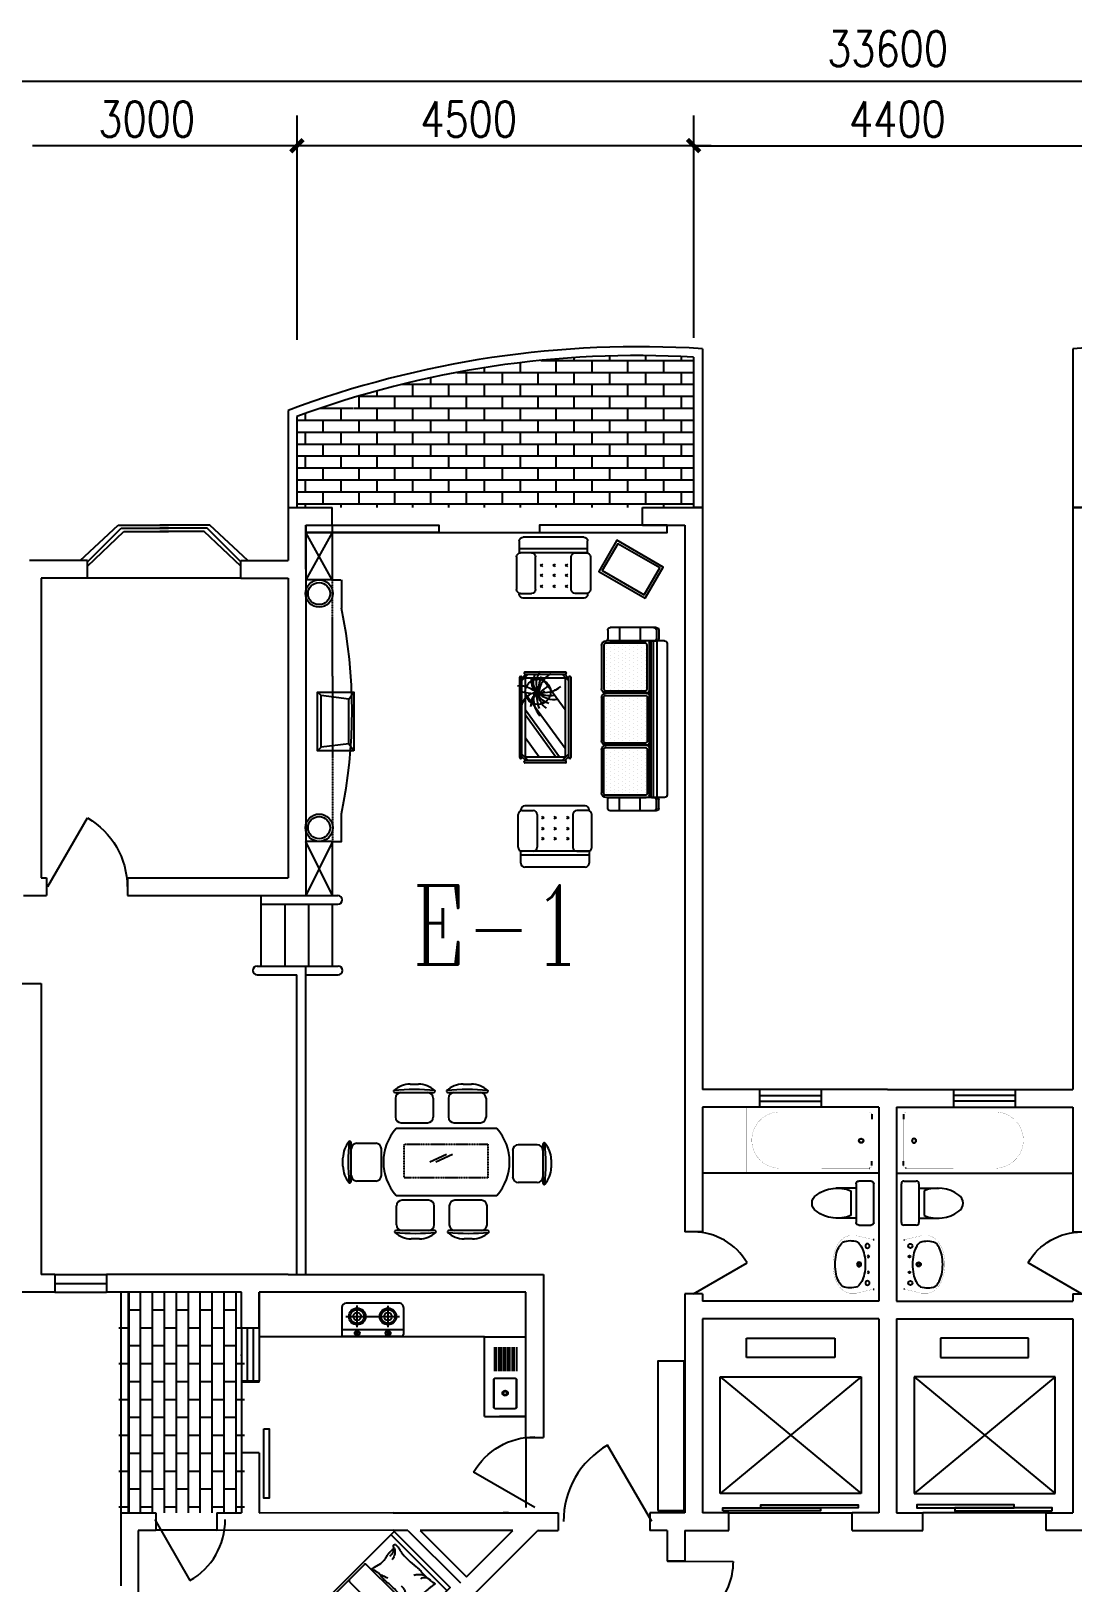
# Model space of a CAD drawing. Header units: millimetres. Extents: x 1146 to 47660, y 469 to 39299.
# Drawn here: x 14819 to 26638, y 21700 to 39299 of the extents above; entities that cross this region are included whole.
import ezdxf
from ezdxf.enums import TextEntityAlignment as Align

# ---------------------------------------------------------------- set-up
doc = ezdxf.new("R2010")
doc.units = ezdxf.units.MM
doc.linetypes.add('DASH', pattern=[0.35, 0.25, -0.1])
for name, color, linetype in [('AXIS', 3, 'Continuous'), ('GROUND', 2, 'Continuous'), ('J', 8, 'Continuous'), ('JZ', 3, 'Continuous'), ('PJ', 8, 'Continuous'), ('PUB_DIM', 3, 'Continuous'), ('PUB_TEXT', 7, 'Continuous'), ('PUB_WINDW', 7, 'Continuous'), ('TOILET', 7, 'Continuous'), ('WALL', 255, 'Continuous'), ('WINDOW', 2, 'Continuous')]:
    doc.layers.add(name, color=color, linetype=linetype)
doc.styles.add('_ROMANC', font='ROMANC.shx', dxfattribs={"width": 0.75})
doc.styles.add('DIM_FONT', font='SIMPLEX', dxfattribs={"width": 0.8})
doc.styles.add('SIMPLEX', font='SIMPLEX.SHX')
doc.styles.get("Standard").update_dxf_attribs({"font": 'arial.ttf'})

# ---------------------------------------------------------------- blocks, each defined once
blk = doc.blocks.new('_LIFTD')
for points in [[(-0.548, -0.602), (-0.548, -0.774), (0.241, -0.774), (0.241, -0.602), (-0.548, -0.602)], [(-0.241, -0.784), (-0.241, -0.955), (0.548, -0.955), (0.548, -0.784), (-0.241, -0.784)]]:
    blk.add_lwpolyline(points)
blk = doc.blocks.new('M_E4')
for p, q in [((670, -80), (670, -137)), ((670, -86), (670, -97)), ((670, -663), (670, -614))]:
    blk.add_line(p, q)
at = {"const_width": 1.5}
for points in [[(-750, -750), (-750, 0)], [(-750, 0), (750, 0)], [(750, 0), (750, -750)], [(608, -56), (640, -56)], [(670, -90), (670, -656)], [(670, -663), (670, -655)], [(750, -750), (-750, -750)]]:
    blk.add_lwpolyline(points, dxfattribs=at)
for points in [[(-399, -56, 0.930688), (-388, -693, 0.930688)], [(670, -86, 0.414214), (640, -56, 0.414214)], [(670, -90, 0.041784), (670, -85, 0.412615)], [(640, -693, 0.414214), (670, -663, 0.414214)]]:
    blk.add_lwpolyline(points, format="xyb", dxfattribs=at)
at = {"const_width": 1.5, "flags": 128}
for points in [[(-399, -56), (608, -56)], [(-399, -694), (645, -692)]]:
    blk.add_lwpolyline(points, dxfattribs=at)
for radius in [25, 23]:
    blk.add_circle((550, -381), radius)
blk.add_arc((640, -663), 30, 270, 280.176)
at = {"width": 0.8, "flags": 9}
for tag in ['XSIZE', 'YSIZE']:
    blk.add_attdef(tag, (0, 0), '', height=0.5, dxfattribs=at)
blk = doc.blocks.new('M_E24TTP')
at = {"layer": 'TOILET', "color": 7}
for p, q in [((-170, 200), (-170, 430)), ((170, 200), (170, 430)), ((-220, 200), (220, 200)), ((-140, 260), (140, 260)), ((-250, 30), (-250, 170)), ((220, 0), (-220, 0)), ((250, 170), (250, 30))]:
    blk.add_line(p, q, dxfattribs=at)
for centre, radius, start, end in [((227, 413), 398, 143.3619, 202.5495), ((0, 590), 110, 33.4509, 146.5491), ((-227, 413), 398, 337.4505, 36.6381), ((-220, 170), 30, 90, 180), ((220, 170), 30, 0, 90), ((-220, 30), 30, 180, 270), ((220, 30), 30, 270, 0)]:
    blk.add_arc(centre, radius, start, end, dxfattribs=at)
at = {"style": 'DIM_FONT', "width": 0.8, "flags": 9}
for tag in ['XSIZE', 'YSIZE']:
    blk.add_attdef(tag, (0, 0), '', height=0.5, dxfattribs=at)
blk = doc.blocks.new('_DBLK')
blk.add_line((-0.5, 0), (0, -0.866))
blk.add_arc((-0.5, 0), 1, 300, 0)
at = {"style": 'SIMPLEX', "flags": 9}
blk.add_attdef('A', text='', height=1, dxfattribs=at).set_placement((0, 1.5), align=Align.MIDDLE)
blk = doc.blocks.new('M_C55HKH')
for p, q in [((0, -52), (900, -52)), ((26, -509), (26, -1968)), ((503, -489), (46, -489)), ((503, -489), (872, -858)), ((46, -761), (564, -761)), ((872, -1968), (872, -858)), ((278, -1459), (305, -1407)), ((299, -1273), (295, -1270)), ((307, -1352), (299, -1273)), ((305, -1407), (307, -1352)), ((357, -1410), (393, -1337)), ((393, -1337), (392, -1318)), ((146, -1456), (100, -1409)), ((211, -1478), (146, -1456)), ((278, -1459), (211, -1478)), ((278, -1459), (251, -1606)), ((278, -1459), (357, -1410)), ((317, -1498), (278, -1459)), ((412, -1527), (317, -1498)), ((495, -1523), (412, -1527)), ((163, -1664), (89, -1649)), ((196, -1718), (154, -1766)), ((249, -1682), (175, -1667)), ((249, -1682), (196, -1718)), ((219, -1643), (211, -1652)), ((251, -1606), (219, -1643)), ((249, -1682), (286, -1639)), ((249, -1682), (266, -1787)), ((292, -1700), (249, -1682)), ((286, -1639), (333, -1628)), ((391, -1769), (292, -1700)), ((333, -1628), (405, -1618)), ((154, -1766), (147, -1841)), ((266, -1787), (243, -1892)), ((469, -1839), (391, -1769)), ((46, -1988), (852, -1988))]:
    blk.add_line(p, q)
blk.add_lwpolyline([(0, -2000), (0, 0), (900, 0), (900, -2000)], close=True)
for points in [[(135, -134, -0.263368), (107, -115, -0.494818), (116, -96, -0.049225), (134, -94, -0.036831), (158, -96, -0.031893), (196, -104, 0.035782), (230, -111, 0.032941), (319, -117, 0.026564), (430, -111, 0.017905), (468, -106, -0.033397), (488, -104, -0.03204), (525, -104, 0.018442), (590, -107, 0.010837), (654, -107, 0.014624), (702, -104, 0.111249), (725, -96, -0.153708), (742, -92, -0.076444), (749, -94, -0.215512), (751, -96, -0.585858), (748, -99, 0.363489), (744, -102, 0.191716), (743, -113, -0.129675), (745, -130, -0.01735), (742, -147, 0.019326), (740, -162, 0.018818), (733, -230, 0.021828), (732, -289, 0.006204), (734, -323, 0.001963), (740, -430, 0.028341), (744, -466, -0.117014), (744, -475, -0.36606), (742, -476, -0.03973), (728, -473, -0.048309), (715, -468, 0.062981), (704, -464, 0.04058), (681, -461, 0.014345), (614, -458, 0.005484), (488, -459, 0.007153), (392, -462, 0.008762), (350, -465, -0.008153), (304, -468, -0.06251), (247, -463, 0.078669), (201, -461, 0.047825), (179, -466, -0.034494), (148, -473, -0.023571), (123, -476, -0.510228), (122, -475), (129, -445), (150, -363, 0.073041), (152, -343, 0.023305), (146, -282, 0.018299), (142, -259, -0.01097), (135, -221, -0.042281), (132, -187, -0.027201), (135, -133)], [(133, -150, -0.05369), (148, -163, -0.070312), (156, -175, -0.015448), (159, -183, -0.013244), (163, -194, -0.082127), (166, -212, -0.064164), (163, -235)], [(135, -134, -0.077379), (170, -159, -0.077379), (195, -194, -0.047525), (205, -218, -0.047525), (210, -244)], [(609, -107, 0.027842), (585, -118, 0.048685), (573, -126, 0.023666), (545, -150, 0.031223), (526, -171, 0.046801), (521, -179, 0.023191), (513, -196)], [(691, -102, 0.088153), (656, -105, 0.088153), (625, -120, 0.077547), (604, -142, 0.077547), (590, -169)], [(225, -460, 0.009729), (253, -451, 0.009729), (280, -441, 0.007971), (301, -432, 0.007971), (323, -423)], [(695, -462, 0.016108), (656, -436, 0.024599), (629, -421, 0.009477), (580, -397, 0.015937), (550, -385, 0.072521), (534, -381, 0.033339), (498, -381)], [(503, -489, -0.085272), (566, -599, -0.124044), (575, -686), (562, -782), (563, -854)], [(563, -854, -0.027362), (602, -838, -0.040834), (629, -830, -0.038441), (717, -821, -0.076528), (761, -826, -0.103649), (788, -840, 0.093398), (818, -857, 0.072727), (841, -861, 0.052315), (872, -858)], [(400, -1581, 0.025626), (402, -1591, 0.0108), (426, -1697, 0.00456), (445, -1769, 0.01125), (454, -1797, 0.069394), (462, -1813, -0.079756), (468, -1827, -0.106399), (469, -1839, -0.328642), (466, -1842, -0.299547), (461, -1840, 0.189917), (454, -1835, 0.033518), (446, -1833, 0.075627), (442, -1833, 0.053489), (436, -1835, 0.017838), (418, -1843, 0.038394), (397, -1855, -0.059529), (384, -1862, -0.035943), (362, -1869, -0.011245), (291, -1884, -0.006203), (259, -1889, 0.010783), (241, -1893, 0.019485), (230, -1895, 0.005062), (188, -1908, 0.101392), (167, -1919, -0.223768), (156, -1922, -0.25558), (153, -1920, -0.081563), (150, -1907, -0.071805), (151, -1893, 0.069985), (152, -1879, 0.03546), (145, -1831, 0.029432), (130, -1774, 0.001554), (121, -1746, -0.00152), (112, -1718, -0.004735), (102, -1689, 0.00382), (91, -1653, 0.296001), (66, -1634, -0.649774), (61, -1616, -0.02319), (65, -1613, 0.0288), (68, -1610, 0.005727), (73, -1605, -0.004358), (80, -1599, -0.027528), (94, -1586, -0.046214), (104, -1580, -0.194121), (117, -1579, 0.133719), (137, -1580, 0.005779), (155, -1575, 0.008882)]]:
    blk.add_lwpolyline(points, format="xyb")
blk.add_lwpolyline([(345, -1251, 0.101392), (366, -1238, -0.223768), (377, -1234, -0.25558), (380, -1236, -0.081563), (384, -1249, -0.071805), (384, -1263, 0.069985), (384, -1277, 0.03546), (394, -1324, 0.029432), (414, -1380, 0.001554), (425, -1407, -0.00152), (437, -1434, -0.004735), (448, -1462, 0.00382), (462, -1497, 0.296001), (488, -1515, -0.649774), (495, -1532, -0.02319), (491, -1536, 0.0288), (488, -1539, 0.005727), (484, -1544, -0.004358), (478, -1551, -0.027528), (464, -1564, -0.046214), (455, -1571, -0.194121), (442, -1573, 0.133719), (422, -1574, 0.011505), (387, -1586, 0.008882), (343, -1604, 0.012426), (286, -1629, -0.033612), (264, -1637), (218, -1652), (182, -1663, 0.224341), (170, -1674, -0.722772), (163, -1673, -0.103513), (163, -1670, 0.053465), (163, -1664, 0.030109), (161, -1646, -0.031436), (159, -1628, -0.05324), (160, -1616, 0.05518), (161, -1604, 0.056271), (157, -1583, 0.0108), (124, -1480, 0.00456), (100, -1409, 0.01125), (89, -1381, 0.069394), (80, -1366, -0.079756), (73, -1353, -0.106399), (71, -1341, -0.328642), (74, -1338, -0.299547), (79, -1340, 0.189917), (86, -1344, 0.033518), (94, -1345, 0.075627), (98, -1345, 0.053489), (104, -1343, 0.017838), (122, -1333, 0.038394), (141, -1319, -0.059529), (154, -1311, -0.035943), (175, -1303, -0.011245), (245, -1283, -0.006203), (276, -1275, 0.010783), (295, -1270, 0.019485), (305, -1266, 0.005062)], format="xyb", close=True)
for centre, start, end in [((46, -509), 90, 180), ((46, -741), 180, 270), ((46, -1968), 180, 270), ((852, -1968), 270, 0)]:
    blk.add_arc(centre, 20, start, end)
at = {"style": 'DIM_FONT', "width": 0.8, "flags": 9}
for tag in ['XSIZE', 'YSIZE']:
    blk.add_attdef(tag, (0, 0), '', height=0.5, dxfattribs=at)
blk = doc.blocks.new('_E12ARX')
at = {"layer": 'J'}
for p, q in [((-450, 0), (-450, -471)), ((450, 0), (-450, 0)), ((450, -471), (450, 0)), ((450, 0), (450, -300)), ((-63, -103), (-336, -103)), ((-63, -132), (-336, -132)), ((-63, -153), (-336, -153)), ((22, -119), (22, -351)), ((347, -107), (34, -107)), ((359, -351), (359, -119)), ((-63, -182), (-336, -182)), ((-63, -203), (-336, -203)), ((-63, -232), (-336, -232)), ((-63, -253), (-336, -253)), ((-63, -282), (-336, -282)), ((-63, -303), (-336, -303)), ((-63, -332), (-336, -332)), ((450, -471), (-450, -471)), ((-63, -353), (-336, -353)), ((34, -363), (347, -363))]:
    blk.add_line(p, q, dxfattribs=at)
for points, const_width in [([(10, -113), (10, -357)], 2), ([(10, -113), (28, -95)], 1.91), ([(353, -95), (28, -95)], 1.8), ([(353, -95), (370, -113)], 1.91), ([(370, -357), (370, -113)], 2), ([(28, -375), (10, -357)], 1.91), ([(28, -375), (353, -375)], 1.8), ([(370, -357), (353, -375)], 1.91)]:
    blk.add_lwpolyline(points, dxfattribs=dict(at, const_width=const_width))
for points in [[(22, -119), (23, -115), (25, -111), (28, -109), (32, -107), (34, -107)], [(347, -107), (351, -108), (354, -110), (357, -113), (358, -117), (359, -119)], [(34, -363), (30, -362), (26, -360), (24, -357), (22, -353), (22, -351)], [(216, -235), (215, -245), (209, -255), (202, -261), (192, -265), (182, -265), (172, -261), (164, -255), (159, -245), (157, -235), (159, -225), (164, -215), (172, -209), (182, -205), (192, -205), (202, -209), (209, -215), (215, -225), (216, -235)], [(206, -235), (205, -242), (201, -248), (196, -252), (190, -254), (183, -254), (177, -252), (172, -248), (169, -242), (168, -235), (169, -228), (172, -222), (177, -218), (183, -215), (190, -215), (196, -218), (201, -222), (205, -228), (206, -235)], [(359, -351), (358, -355), (356, -358), (353, -361), (349, -363), (347, -363)]]:
    blk.add_lwpolyline(points, dxfattribs=at)
at = {"style": 'DIM_FONT', "width": 0.8, "flags": 9}
for tag in ['XSIZE', 'YSIZE']:
    blk.add_attdef(tag, (0, 0), '', height=0.5, dxfattribs=at)
blk = doc.blocks.new('QIZ')
for p, q in [((-226, -155), (-226, 505)), ((100, 525), (-206, 525)), ((-150, -175), (-150, 525)), ((0, 479), (0, -131)), ((150, -125), (150, 475)), ((-123, 350), (123, 350)), ((-123, 0), (120, 0)), ((100, -175), (-206, -175))]:
    blk.add_line(p, q)
for points in [[(-213, 345), (-213, 353), (-166, 353), (-166, 345)], [(-213, -5), (-213, 3), (-166, 3), (-166, -5)]]:
    blk.add_lwpolyline(points, close=True)
for centre, radius in [((-190, 350), 28.2), ((0, 350), 94.3), ((0, 350), 79.3), ((0, 350), 44.3), ((-190, 0), 28.2), ((0, 0), 94.3), ((0, 0), 79.3), ((0, 0), 44.3)]:
    blk.add_circle(centre, radius)
for centre, radius, start, end in [((-206, 505), 20, 90, 180), ((100, 475), 50, 0, 90), ((-206, -155), 20, 180, 270), ((100, -125), 50, 270, 0)]:
    blk.add_arc(centre, radius, start, end)
blk = doc.blocks.new('_E3UGD')
blk.add_blockref('QIZ', (-150, -175))
at = {"style": 'DIM_FONT', "width": 0.8, "flags": 9}
for tag in ['XSIZE', 'YSIZE']:
    blk.add_attdef(tag, (0, 0), '', height=0.5, dxfattribs=at)
blk = doc.blocks.new('_WBLK')
for p, q in [((-0.5, 0.5), (0.5, 0.5)), ((0.5, 0.167), (-0.5, 0.167)), ((0.5, -0.167), (-0.5, -0.167)), ((-0.5, -0.5), (0.5, -0.5))]:
    blk.add_line(p, q)
at = {"style": 'SIMPLEX', "flags": 9}
blk.add_attdef('A', text='', height=1, dxfattribs=at).set_placement((0, 1.5), align=Align.MIDDLE)
blk = doc.blocks.new('M_E11')
for p, q in [((-280, -10), (-280, 0)), ((280, 0), (280, -10)), ((-251, -189), (-251, -186)), ((-248, -183), (-250, -185))]:
    blk.add_line(p, q)
at = {"const_width": 1.5}
for points in [[(-280, 0), (280, 0)], [(-326, -200), (-280, -5)], [(326, -204), (280, -5)]]:
    blk.add_lwpolyline(points, dxfattribs=at)
for points in [[(253, -188, 0.098208), (193, -141, 0.066287), (110, -111, 0.052428), (0, -100, 0.052428), (-110, -111, 0.066287), (-193, -141, 0.093876), (-251, -186, 0.171377)], [(-250, -358, 0.091341), (-193, -401, 0.066287), (-110, -431, 0.052428), (0, -442, 0.052428), (110, -431, 0.066287), (193, -401, 0.091756), (250, -358, 0.171377)]]:
    blk.add_lwpolyline(points, format="xyb")
for points in [[(-326, -200, 0.008223), (-326, -204, 0.149285)], [(-326, -266, 0.149285), (-304, -337, 0.107079), (-231, -408, 0.075625), (-131, -450, 0.062436), (-1, -467, 0.062436), (130, -452, 0.075625), (230, -410, 0.107079), (304, -339, 0.149285), (326, -268, 0.005205), (326, -266, 0.086596)]]:
    blk.add_lwpolyline(points, format="xyb", dxfattribs=at)
at = {"const_width": 1.5, "flags": 128}
for points in [[(-326, -204), (-326, -268)], [(326, -204), (326, -268)]]:
    blk.add_lwpolyline(points, dxfattribs=at)
at = {"flags": 128}
for points in [[(-253, -188, 0.172546), (-250, -358, 0.726395)], [(253, -188, -0.172546), (250, -358, -0.726395)]]:
    blk.add_lwpolyline(points, format="xyb", dxfattribs=at)
for centre, radius in [((-210, -75), 24), ((-210, -75), 24), ((-210, -75), 24), ((-90, -65), 10), ((0, -170), 25), ((0, -170), 15), ((90, -65), 10), ((210, -75), 24)]:
    blk.add_circle(centre, radius)
blk.add_arc((-250, -186), 1, 131.3224, 180)
at = {"width": 0.8, "flags": 9}
for tag in ['XSIZE', 'YSIZE']:
    blk.add_attdef(tag, (0, 0), '', height=0.5, dxfattribs=at)
blk = doc.blocks.new('M_A3PTU')
for p, q in [((-0.5, 0), (-0.499, -0.498)), ((0.5, 0), (0.499, -0.498))]:
    blk.add_line(p, q)
for centre, start, end in [((-0.498, -0.001), 269.885, 0.0763), ((0.498, -0.001), 179.9237, 270.115)]:
    blk.add_arc(centre, 0.498, start, end)
blk = doc.blocks.new('_C7SFU')
for p, q in [((166, 1329), (265, 1329)), ((797, 1329), (897, 1329)), ((-14, 1229), (446, 1229)), ((-9, 1161), (-9, 936)), ((441, 1161), (441, 936)), ((617, 1229), (1077, 1229)), ((622, 1161), (622, 936)), ((1072, 1161), (1072, 936)), ((1200, 800), (0, 800)), ((58, 869), (373, 869)), ((690, 869), (1005, 869)), ((-538, 168), (-538, 628)), ((-470, 623), (-245, 623)), ((1682, 605), (1457, 605)), ((1750, 610), (1750, 150)), ((-638, 348), (-638, 447)), ((-178, 240), (-178, 555)), ((1390, 538), (1390, 223)), ((1850, 430), (1850, 331)), ((-470, 173), (-245, 173)), ((0, 0), (1200, 0)), ((1682, 155), (1457, 155)), ((2, -350), (2, -125)), ((385, -57), (70, -57)), ((452, -350), (452, -125)), ((634, -350), (634, -125)), ((1016, -57), (701, -57)), ((1084, -350), (1084, -125)), ((457, -417), (-3, -417)), ((277, -517), (178, -517)), ((1089, -417), (629, -417)), ((908, -517), (809, -517))]:
    blk.add_line(p, q)
at = {"linetype": 'DASH'}
blk.add_lwpolyline([(95, 611), (1095, 611), (1095, 212), (95, 212)], close=True, dxfattribs=at)
for points in [[(401, 400), (601, 494)], [(471, 400), (671, 494)]]:
    blk.add_lwpolyline(points)
for centre, radius, start, end in [((176, 1014), 316, 91.7651, 130.7265), ((255, 1014), 316, 49.2735, 88.2349), ((807, 1014), 316, 91.7651, 130.7265), ((887, 1014), 316, 49.2735, 88.2349), ((-24, 1245), 10, 130.7265, 202.67), ((-14, 1249), 20, 202.67, 270), ((216, -1449), 2713, 84.8023, 95.1977), ((58, 1161), 67.5, 90, 180), ((373, 1161), 67.5, 0, 90), ((446, 1249), 20, 270, 337.33), ((455, 1245), 10, 337.33, 49.2735), ((608, 1245), 10, 130.7265, 202.67), ((617, 1249), 20, 202.67, 270), ((847, -1449), 2713, 84.8023, 95.1977), ((690, 1161), 67.5, 90, 180), ((1005, 1161), 67.5, 0, 90), ((1077, 1249), 20, 270, 337.33), ((1086, 1245), 10, 337.33, 49.2735), ((58, 936), 67.5, 180, 270), ((373, 936), 67.5, 270, 0), ((690, 936), 67.5, 180, 270), ((1005, 936), 67.5, 270, 0), ((449, 400), 602, 138.3193, 221.6807), ((751, 400), 602, 318.3193, 41.6807), ((-322, 438), 316, 139.2735, 178.2349), ((2140, 398), 2713, 174.8023, 185.1977), ((-554, 637), 10, 67.33, 139.2735), ((-558, 628), 20, 0, 67.33), ((-470, 555), 67.5, 90, 180), ((-245, 555), 67.5, 0, 90), ((1457, 538), 67.5, 90, 180), ((1682, 538), 67.5, 0, 90), ((1770, 610), 20, 112.67, 180), ((1766, 619), 10, 40.7265, 112.67), ((-928, 380), 2713, 354.8023, 5.1977), ((1534, 420), 316, 1.7651, 40.7265), ((-322, 358), 316, 181.7651, 220.7265), ((-470, 240), 67.5, 180, 270), ((-245, 240), 67.5, 270, 0), ((1457, 223), 67.5, 180, 270), ((1682, 223), 67.5, 270, 0), ((1534, 340), 316, 319.2735, 358.2349), ((-554, 159), 10, 220.7265, 292.67), ((-558, 168), 20, 292.67, 0), ((1770, 150), 20, 180, 247.33), ((1766, 141), 10, 247.33, 319.2735), ((70, -125), 67.5, 90, 180), ((385, -125), 67.5, 0, 90), ((701, -125), 67.5, 90, 180), ((1016, -125), 67.5, 0, 90), ((70, -350), 67.5, 180, 270), ((385, -350), 67.5, 270, 0), ((701, -350), 67.5, 180, 270), ((1016, -350), 67.5, 270, 0), ((-12, -433), 10, 157.33, 229.2735), ((-3, -437), 20, 90, 157.33), ((188, -202), 316, 229.2735, 268.2349), ((227, 2261), 2713, 264.8023, 275.1977), ((267, -202), 316, 271.7651, 310.7265), ((457, -437), 20, 22.67, 90), ((467, -433), 10, 310.7265, 22.67), ((629, -437), 20, 90, 157.33), ((620, -433), 10, 157.33, 229.2735), ((859, 2261), 2713, 264.8023, 275.1977), ((819, -202), 316, 229.2735, 268.2349), ((899, -202), 316, 271.7651, 310.7265), ((1089, -437), 20, 22.67, 90), ((1098, -433), 10, 310.7265, 22.67)]:
    blk.add_arc(centre, radius, start, end)
at = {"style": 'DIM_FONT', "width": 0.8, "flags": 9}
for tag in ['XSIZE', 'YSIZE']:
    blk.add_attdef(tag, (0, 0), '', height=0.5, dxfattribs=at)
blk = doc.blocks.new('M_C47JEV')
for p, q in [((-465, 250), (-465, 661)), ((-431, 711), (-431, 720)), ((-415, 711), (-275, 711)), ((381, 770), (-381, 770)), ((-225, 661), (-225, 250)), ((-136, 606), (-166, 637)), ((-166, 606), (-136, 637)), ((-9, 606), (21, 637)), ((21, 606), (-9, 637)), ((179, 606), (149, 637)), ((149, 606), (179, 637)), ((225, 661), (225, 250)), ((415, 711), (275, 711)), ((431, 711), (431, 720)), ((465, 250), (465, 661)), ((-136, 469), (-166, 499)), ((-166, 469), (-136, 499)), ((21, 469), (-9, 499)), ((-9, 469), (21, 499)), ((179, 469), (149, 499)), ((149, 469), (179, 499)), ((-431, 50), (-431, 203)), ((431, 200), (-431, 200)), ((-275, 200), (-415, 200)), ((-136, 342), (-166, 372)), ((-166, 342), (-136, 372)), ((21, 342), (-9, 372)), ((-9, 342), (21, 372)), ((179, 342), (149, 372)), ((149, 342), (179, 372)), ((275, 200), (415, 200)), ((431, 200), (431, 50)), ((431, 150), (-431, 150)), ((381, 0), (-381, 0))]:
    blk.add_line(p, q)
for centre, start, end in [((-415, 661), 90, 180), ((-381, 720), 90, 180), ((-275, 661), 0, 90), ((275, 661), 90, 180), ((381, 720), 360, 90), ((415, 661), 0, 90), ((-415, 250), 180, 270), ((-275, 250), 270, 0), ((275, 250), 180, 270), ((415, 250), 270, 0), ((-381, 50), 180, 270), ((381, 50), 270, 0)]:
    blk.add_arc(centre, 50, start, end)
at = {"style": 'DIM_FONT', "width": 0.8, "flags": 9}
for tag in ['XSIZE', 'YSIZE']:
    blk.add_attdef(tag, (0, 0), '', height=0.5, dxfattribs=at)
blk = doc.blocks.new('M_C57NTX')
for p, q in [((-496, -226), (-496, 233)), ((-486, 243), (-481, 243)), ((-427, 268), (-471, 224)), ((-399, 268), (-471, 196)), ((-471, -226), (-471, 233)), ((-446, 283), (-446, 278)), ((-436, 293), (473, 293)), ((-436, 268), (473, 268)), ((-431, 72), (-217, 228)), ((-431, -116), (43, 228)), ((-431, -159), (102, 228)), ((-336, -222), (283, 228)), ((436, 268), (509, 196)), ((465, 268), (509, 224)), ((483, 283), (483, 278)), ((509, 233), (509, -226)), ((524, 243), (519, 243)), ((534, 233), (534, -226)), ((106, -222), (469, 42)), ((-486, -236), (-481, -236)), ((-399, -262), (-471, -189)), ((-427, -262), (-471, -218)), ((-446, -277), (-446, -272)), ((473, -262), (-436, -262)), ((473, -287), (-436, -287)), ((436, -262), (509, -189)), ((465, -262), (509, -218)), ((483, -277), (483, -272)), ((524, -236), (519, -236))]:
    blk.add_line(p, q)
blk.add_lwpolyline([(-431, -222), (-431, 228), (469, 228), (469, -222)], close=True)
at = {"const_width": 12}
for points in [[(123, 120, 1), (135, 120, 1)], [(189, 24, 1), (201, 24, 1)], [(225, 150, 1), (237, 150, 1)], [(253, 126, 1), (265, 126, 1)], [(264, 18, 1), (276, 18, 1)], [(277, 84, 1), (289, 84, 1)], [(288, 107, 1), (300, 107, 1)], [(294, 93, 1), (306, 93, 1)], [(297, 74, 1), (309, 74, 1)], [(305, 18, 1), (317, 18, 1)], [(308, 87, 1), (320, 87, 1)], [(409, 163, 1), (421, 163, 1)], [(418, 27, 1), (430, 27, 1)], [(486, 90, 1), (498, 90, 1)], [(220, -38, 1), (232, -38, 1)], [(324, -108, 1), (336, -108, 1)]]:
    blk.add_lwpolyline(points, format="xyb", close=True, dxfattribs=at)
blk.add_circle((308, 86), 144)
for centre, radius, start, end in [((-486, 233), 10, 90, 180), ((-481, 233), 10, 0, 90), ((-436, 283), 10, 90, 180), ((-436, 278), 10, 180, 270), ((109, 83), 193, 6.9904, 78.0284), ((781, 125), 490, 163.8561, 179.1105), ((-395, 504), 810, 328.9873, 340.361), ((156, 293), 219, 342.9456, 6.4814), ((473, 283), 10, 0, 90), ((473, 278), 10, 270, 0), ((519, 233), 10, 90, 180), ((524, 233), 10, 0, 90), ((228, -157), 293, 78.5516, 130.9815), ((280, -402), 502, 88.3286, 108.729), ((344, -194), 291, 103.0452, 139.7766), ((110, -88), 259, 48.7581, 83.8624), ((364, -84), 190, 114.0956, 166.2953), ((176, 42), 126, 28.8901, 78.4579), ((482, -98), 260, 134.4861, 189.3762), ((613, -62), 346, 155.0888, 185.9637), ((267, -555), 642, 70.5249, 87.8244), ((624, 28), 325, 171.2496, 218.2333), ((421, -27), 169, 62.9909, 135.9102), ((404, -128), 234, 53.3231, 115.7633), ((-1013, -1156), 1790, 39.0488, 42.6799), ((448, -69), 233, 85.8741, 126.9558), ((269, -208), 287, 31.315, 82.1378), ((-486, -226), 10, 180, 270), ((-481, -226), 10, 270, 0), ((-436, -272), 10, 90, 180), ((-436, -277), 10, 180, 270), ((473, -272), 10, 0, 90), ((473, -277), 10, 270, 0), ((519, -226), 10, 180, 270), ((524, -226), 10, 270, 0)]:
    blk.add_arc(centre, radius, start, end)
at = {"style": 'DIM_FONT', "width": 0.8, "flags": 9}
for tag in ['XSIZE', 'YSIZE']:
    blk.add_attdef(tag, (0, 0), '', height=0.5, dxfattribs=at)
blk = doc.blocks.new('*X22')
at = {"color": 0}
for p, q in [((8200, 30400), (8200, 30400)), ((8200, 30300), (8200, 30300)), ((8225, 30450), (8225, 30450)), ((8225, 30350), (8225, 30350)), ((8250, 30400), (8250, 30400)), ((8250, 30300), (8250, 30300)), ((8275, 30450), (8275, 30450)), ((8275, 30350), (8275, 30350)), ((8300, 30400), (8300, 30400)), ((8300, 30300), (8300, 30300)), ((8325, 30450), (8325, 30450)), ((8325, 30350), (8325, 30350)), ((8350, 30400), (8350, 30400)), ((8350, 30300), (8350, 30300)), ((8375, 30450), (8375, 30450)), ((8375, 30350), (8375, 30350)), ((8400, 30400), (8400, 30400)), ((8400, 30300), (8400, 30300)), ((8425, 30450), (8425, 30450)), ((8425, 30350), (8425, 30350)), ((8450, 30400), (8450, 30400)), ((8450, 30300), (8450, 30300)), ((8475, 30450), (8475, 30450)), ((8475, 30350), (8475, 30350)), ((8500, 30400), (8500, 30400)), ((8500, 30300), (8500, 30300)), ((8525, 30450), (8525, 30450)), ((8525, 30350), (8525, 30350)), ((8550, 30400), (8550, 30400)), ((8550, 30300), (8550, 30300)), ((8575, 30450), (8575, 30450)), ((8575, 30350), (8575, 30350)), ((8600, 30400), (8600, 30400)), ((8600, 30300), (8600, 30300)), ((8625, 30450), (8625, 30450)), ((8625, 30350), (8625, 30350)), ((8650, 30400), (8650, 30400)), ((8650, 30300), (8650, 30300)), ((8675, 30450), (8675, 30450)), ((8675, 30350), (8675, 30350)), ((8700, 30400), (8700, 30400)), ((8700, 30300), (8700, 30300)), ((8725, 30450), (8725, 30450)), ((8725, 30350), (8725, 30350)), ((8750, 30400), (8750, 30400)), ((8750, 30300), (8750, 30300)), ((8775, 30450), (8775, 30450)), ((8775, 30350), (8775, 30350)), ((8800, 30400), (8800, 30400)), ((8800, 30300), (8800, 30300)), ((8200, 30200), (8200, 30200)), ((8200, 30100), (8200, 30100)), ((8225, 30250), (8225, 30250)), ((8225, 30150), (8225, 30150)), ((8250, 30200), (8250, 30200)), ((8250, 30100), (8250, 30100)), ((8275, 30250), (8275, 30250)), ((8275, 30150), (8275, 30150)), ((8300, 30200), (8300, 30200)), ((8300, 30100), (8300, 30100)), ((8325, 30250), (8325, 30250)), ((8325, 30150), (8325, 30150)), ((8350, 30200), (8350, 30200)), ((8350, 30100), (8350, 30100)), ((8375, 30250), (8375, 30250)), ((8375, 30150), (8375, 30150)), ((8400, 30200), (8400, 30200)), ((8400, 30100), (8400, 30100)), ((8425, 30250), (8425, 30250)), ((8425, 30150), (8425, 30150)), ((8450, 30200), (8450, 30200)), ((8450, 30100), (8450, 30100)), ((8475, 30250), (8475, 30250)), ((8475, 30150), (8475, 30150)), ((8500, 30200), (8500, 30200)), ((8500, 30100), (8500, 30100)), ((8525, 30250), (8525, 30250)), ((8525, 30150), (8525, 30150)), ((8550, 30200), (8550, 30200)), ((8550, 30100), (8550, 30100)), ((8575, 30250), (8575, 30250)), ((8575, 30150), (8575, 30150)), ((8600, 30200), (8600, 30200)), ((8600, 30100), (8600, 30100)), ((8625, 30250), (8625, 30250)), ((8625, 30150), (8625, 30150)), ((8650, 30200), (8650, 30200)), ((8650, 30100), (8650, 30100)), ((8675, 30250), (8675, 30250)), ((8675, 30150), (8675, 30150)), ((8700, 30200), (8700, 30200)), ((8700, 30100), (8700, 30100)), ((8725, 30250), (8725, 30250)), ((8725, 30150), (8725, 30150)), ((8750, 30200), (8750, 30200)), ((8750, 30100), (8750, 30100)), ((8775, 30250), (8775, 30250)), ((8775, 30150), (8775, 30150)), ((8800, 30200), (8800, 30200)), ((8800, 30100), (8800, 30100)), ((8200, 30000), (8200, 30000)), ((8225, 30050), (8225, 30050)), ((8225, 29950), (8225, 29950)), ((8250, 30000), (8250, 30000)), ((8275, 30050), (8275, 30050)), ((8275, 29950), (8275, 29950)), ((8300, 30000), (8300, 30000)), ((8325, 30050), (8325, 30050)), ((8325, 29950), (8325, 29950)), ((8350, 30000), (8350, 30000)), ((8375, 30050), (8375, 30050)), ((8375, 29950), (8375, 29950)), ((8400, 30000), (8400, 30000)), ((8425, 30050), (8425, 30050)), ((8425, 29950), (8425, 29950)), ((8450, 30000), (8450, 30000)), ((8475, 30050), (8475, 30050)), ((8475, 29950), (8475, 29950)), ((8500, 30000), (8500, 30000)), ((8525, 30050), (8525, 30050)), ((8525, 29950), (8525, 29950)), ((8550, 30000), (8550, 30000)), ((8575, 30050), (8575, 30050)), ((8575, 29950), (8575, 29950)), ((8600, 30000), (8600, 30000)), ((8625, 30050), (8625, 30050)), ((8625, 29950), (8625, 29950)), ((8650, 30000), (8650, 30000)), ((8675, 30050), (8675, 30050)), ((8675, 29950), (8675, 29950)), ((8700, 30000), (8700, 30000)), ((8725, 30050), (8725, 30050)), ((8725, 29950), (8725, 29950)), ((8750, 30000), (8750, 30000)), ((8775, 30050), (8775, 30050)), ((8775, 29950), (8775, 29950)), ((8800, 30000), (8800, 30000))]:
    blk.add_line(p, q, dxfattribs=at)
blk = doc.blocks.new('SAF3')
for p, q in [((-959, 0), (-397, 0)), ((-281, 0), (281, 0)), ((397, 0), (959, 0)), ((-1192, -710), (-1192, -113)), ((-1158, -79), (-1047, -79)), ((-1017, -819), (-1017, -58)), ((-1017, -108), (-1017, -581)), ((-1017, -710), (-1017, -108)), ((-339, -581), (-339, -58)), ((-339, -581), (-339, -58)), ((339, -581), (339, -58)), ((1017, -819), (1017, -58)), ((1017, -710), (1017, -108)), ((1017, -108), (1017, -581)), ((1158, -79), (1047, -79)), ((1192, -710), (1192, -113)), ((-1192, -233), (-1017, -233)), ((1192, -233), (1017, -233)), ((-1192, -503), (-1017, -503)), ((1192, -503), (1017, -503)), ((-1158, -712), (-1051, -712)), ((-1158, -744), (-1051, -744)), ((-1017, -620), (1017, -620)), ((-1017, -620), (988, -620)), ((-1017, -649), (-1017, -713)), ((-1017, -670), (1017, -670)), ((-1017, -720), (1017, -720)), ((-1016, -640), (1017, -640)), ((1017, -649), (1017, -713)), ((1158, -712), (1051, -712)), ((1158, -744), (1051, -744)), ((-984, -853), (984, -853))]:
    blk.add_line(p, q)
for points in [[(-988, -50, -0.414214), (-968, -30), (-389, -30, -0.414214), (-369, -50), (-369, -571, -0.414214), (-389, -591), (-968, -591, -0.414214), (-988, -571)], [(310, -50, 0.414214), (290, -30), (-290, -30, 0.414214), (-310, -50), (-310, -571, 0.414214), (-290, -591), (290, -591, 0.414214), (310, -571)], [(988, -50, 0.414214), (968, -30), (389, -30, 0.414214), (369, -50), (369, -571, 0.414214), (389, -591), (968, -591, 0.414214), (988, -571)]]:
    blk.add_lwpolyline(points, format="xyb", close=True)
for centre, radius, start, end in [((-959, -58), 58.3, 90, 180), ((-397, -58), 58.3, 0, 90), ((-281, -58), 58.3, 90, 180), ((281, -58), 58.3, 0, 90), ((397, -58), 58.3, 90, 180), ((959, -58), 58.3, 0, 90), ((-1158, -113), 33.9, 90, 180), ((-1047, -108), 29.2, 0, 90), ((1047, -108), 29.2, 90, 180), ((1158, -113), 33.9, 0, 90), ((-378, -581), 38.8, 270, 0), ((-300, -581), 38.8, 180, 270), ((300, -581), 38.8, 270, 0), ((378, -581), 38.8, 180, 270), ((-1158, -678), 33.9, 180, 270), ((-1158, -710), 33.9, 180, 270), ((-1051, -678), 33.9, 270, 0), ((-1051, -710), 33.9, 270, 0), ((-988, -649), 29.1, 90, 180), ((988, -649), 29.1, 0, 90), ((1051, -678), 33.9, 180, 270), ((1051, -710), 33.9, 180, 270), ((1158, -678), 33.9, 270, 0), ((1158, -710), 33.9, 270, 0), ((-984, -819), 33.9, 180, 270), ((984, -819), 33.9, 270, 0)]:
    blk.add_arc(centre, radius, start, end)
blk.add_blockref('*X22', (-9183, -30517))
at = {"xscale": -1}
for p in [(8505, -30517), (9183, -30517)]:
    blk.add_blockref('*X22', p, dxfattribs=at)
blk = doc.blocks.new('_C4RHE')
at = {"xscale": -0.8721, "yscale": 0.8721, "zscale": 0.8721, "rotation": 90.00000000000007}
blk.add_blockref('SAF3', (-743.657112, 0), dxfattribs=at)
at = {"style": 'DIM_FONT', "width": 0.8, "flags": 9}
for tag in ['YSIZE', 'XSIZE']:
    blk.add_attdef(tag, (0, 0), '', height=0.5, dxfattribs=at)
blk = doc.blocks.new('_C12TBP')
at = {"layer": 'J'}
blk.add_lwpolyline([(0, 343), (423, 343), (423, -343), (0, -343)], close=True, dxfattribs=at)
for points in [[(0, 343), (59, 267), (59, -261), (0, -343)], [(59, 261), (382, 302), (423, 343)], [(382, 302), (382, -302)], [(59, -261), (382, -302), (423, -343)]]:
    blk.add_lwpolyline(points, dxfattribs=at)
at = {"style": 'DIM_FONT', "width": 0.8, "flags": 9}
for tag in ['XSIZE', 'YSIZE']:
    blk.add_attdef(tag, (0, 0), '', height=0.5, dxfattribs=at)
blk = doc.blocks.new('_DIMX')
at = {"const_width": 50}
blk.add_lwpolyline([(-70, -70), (70, 70)], dxfattribs=at)
blk = doc.blocks.new('1T4F42深金都')
h = blk.add_hatch()
h.set_pattern_fill('AR-BRSTD', color=8, scale=2, angle=90, style=0)
h.set_pattern_definition([(90, (-1418167.45, -306422.11), (-135.4836, -3e-14), []), (180, (-1418167.45, -306422.11), (-135.4836, -203.2), [135.4836, -135.4836])])
h.paths.add_polyline_path([(12014, -15206), (13440, -15206), (13440, -17706), (12014, -17706)])
at = {"layer": 'PJ'}
h = blk.add_hatch(dxfattribs=at)
h.set_pattern_fill('AR-BRSTD', color=256, scale=2, style=0)
h.set_pattern_definition([(360, (-1472947.22, -413428.63), (9e-14, 135.4836), []), (90, (-1472947.22, -413428.63), (-203.2, 135.4836), [135.4836, -135.4836])])
edge = h.paths.add_edge_path()
edge.add_line((18535, -4601), (18535, -6306))
edge.add_line((18535, -6306), (14035, -6306))
edge.add_line((14035, -6306), (14035, -5276))
edge.add_arc((17908, -15768), 11185, 86.7867, 110.2599, ccw=False)
at = {"color": 3, "linetype": 'ByBlock'}
for p, q in [((3865, -1473), (37535, -1473)), ((14035, -1861), (14035, -4403)), ((18535, -1861), (18535, -4382)), ((14034, -2203), (11036, -2203)), ((18734, -2203), (14036, -2203)), ((18535, -2203), (22935, -2203)), ((22736, -2203), (27434, -2203))]:
    blk.add_line(p, q, dxfattribs=at)
at = {"color": 8}
for points in [[(18129, -17682), (18429, -17682), (18429, -15986), (18129, -15986)], [(13659, -16756), (13719, -16756), (13719, -17541), (13659, -17541)]]:
    blk.add_lwpolyline(points, close=True, dxfattribs=at)
at = {"color": 3, "linetype": 'ByBlock'}
for p in [(14035, -2203), (18535, -2203)]:
    blk.add_point(p, dxfattribs=at)
at = {"layer": 'GROUND'}
for p, q in [((13408, -15921), (13408, -17021)), ((16632, -16846), (16632, -17646))]:
    blk.add_line(p, q, dxfattribs=at)
at = {"layer": 'JZ'}
for p, q in [((18635, -4506), (18635, -6306)), ((22835, -4506), (22835, -6306)), ((18535, -4601), (18535, -6306)), ((13935, -5206), (13935, -6306)), ((14035, -5276), (14035, -6306)), ((18635, -6306), (18535, -6306)), ((22835, -6306), (22935, -6306)), ((18435, -6506), (18435, -6506))]:
    blk.add_line(p, q, dxfattribs=at)
for centre, radius, start, end in [((17915, -15801), 11318, 86.3551, 110.5904), ((23554, -15801), 11318, 69.4096, 93.6449), ((17908, -15768), 11185, 86.7867, 110.2599)]:
    blk.add_arc(centre, radius, start, end, dxfattribs=at)
at = {"layer": 'PJ'}
for p, q in [((14135, -6588), (18235, -6588)), ((13630, -11506), (13630, -10706)), ((14135, -10706), (14498, -10706)), ((13630, -10806), (14498, -10806)), ((13900, -11506), (13900, -10806)), ((14170, -11506), (14170, -10806)), ((14440, -11506), (14440, -10806)), ((13585, -11506), (14502, -11506)), ((13585, -11606), (14035, -11606)), ((14035, -15006), (14035, -11606)), ((14135, -15006), (14135, -11506)), ((14135, -11606), (14502, -11606)), ((20635, -13856), (18635, -13856)), ((20835, -13856), (22835, -13856)), ((19135, -15946), (19135, -15726)), ((19135, -15726), (20135, -15726)), ((20135, -15726), (20135, -15946)), ((22335, -15726), (21335, -15726)), ((21335, -15726), (21335, -15946)), ((22335, -15946), (22335, -15726)), ((20135, -15946), (19135, -15946)), ((21335, -15946), (22335, -15946)), ((18835, -17486), (18835, -16166)), ((18835, -16166), (20435, -16166)), ((18835, -16166), (20435, -17486)), ((20435, -16166), (18835, -17486)), ((20435, -16166), (20435, -17486)), ((21035, -16166), (22635, -17486)), ((22635, -16166), (21035, -17486)), ((22635, -16166), (21035, -16166)), ((21035, -16166), (21035, -17486)), ((22635, -17486), (22635, -16166)), ((20435, -17486), (18835, -17486)), ((21035, -17486), (22635, -17486)), ((18935, -17706), (20335, -17706)), ((22535, -17706), (21135, -17706))]:
    blk.add_line(p, q, dxfattribs=at)
for points in [[(14435, -6506), (14435, -7127), (14135, -7127)], [(14435, -6588), (14135, -7127)], [(14435, -7127), (14135, -6588)], [(17975, -7295), (18150, -6992), (17674, -6717), (17499, -7020), (17975, -7295)], [(14435, -7127), (14535, -7127)], [(14540, -7127), (14540, -7447)], [(14440, -10092), (14540, -10092), (14540, -9780)], [(14440, -10092), (14135, -10706)], [(14440, -10706), (14135, -10092)], [(14135, -10706), (14440, -10706), (14440, -10092), (14135, -10092)], [(13608, -15206), (13608, -15706), (16161, -15706)]]:
    blk.add_lwpolyline(points, dxfattribs=at)
for points in [[(14135, -6506), (15643, -6506), (15643, -6588), (14135, -6588)], [(18235, -6506), (16788, -6506), (16788, -6588), (18235, -6588)], [(17986, -7336), (18191, -6981), (17663, -6676), (17458, -7031)]]:
    blk.add_lwpolyline(points, close=True, dxfattribs=at)
at = {"layer": 'PJ', "linetype": 'DASH'}
blk.add_lwpolyline([(14435, -7127), (14440, -10092)], dxfattribs=at)
at = {"layer": 'PJ'}
for centre, radius in [((14287, -7282), 155), ((14287, -7282), 125), ((14287, -9937), 155), ((14287, -9937), 125)]:
    blk.add_circle(centre, radius, dxfattribs=at)
for centre, radius, start, end in [((8977, -8613), 5684, 348.1591, 11.8409), ((14498, -10756), 50, 270, 90), ((13585, -11556), 50, 90, 270), ((14502, -11556), 50, 270, 90)]:
    blk.add_arc(centre, radius, start, end, dxfattribs=at)
at = {"layer": 'PUB_DIM'}
blk.add_line((12433, -17898), (13128, -17898), dxfattribs=at)
at = {"layer": 'WALL'}
for p, q in [((13935, -6306), (14435, -6306)), ((13935, -6306), (13935, -6906)), ((14435, -6506), (14435, -6306)), ((17956, -6306), (18635, -6306)), ((17956, -6506), (17956, -6306)), ((18635, -6306), (18635, -12906)), ((22835, -6306), (22835, -12906)), ((23514, -6306), (22835, -6306)), ((14135, -7006), (14135, -6506)), ((14135, -6506), (14435, -6506)), ((14135, -6506), (14135, -10706)), ((17956, -6506), (18435, -6506)), ((17956, -6506), (18235, -6506)), ((18435, -6506), (18435, -14522)), ((18435, -6506), (18435, -7506)), ((11658, -6906), (11002, -6906)), ((11658, -7106), (11658, -6906)), ((13399, -6906), (13935, -6906)), ((13399, -7106), (13399, -6906)), ((11658, -7106), (11135, -7106)), ((11135, -7106), (11135, -10506)), ((13399, -7106), (13935, -7106)), ((13935, -7106), (13935, -10506)), ((11135, -10506), (11195, -10506)), ((11195, -10506), (11195, -10706)), ((12113, -10506), (13935, -10506)), ((12113, -10506), (12113, -10706)), ((10935, -10706), (11195, -10706)), ((12113, -10706), (14135, -10706)), ((10835, -11706), (11135, -11706)), ((11135, -11706), (11135, -15006)), ((19285, -12906), (18635, -12906)), ((19285, -13106), (19285, -12906)), ((20735, -12906), (19985, -12906)), ((19985, -13106), (19985, -12906)), ((20735, -12906), (21485, -12906)), ((21485, -13106), (21485, -12906)), ((22185, -13106), (22185, -12906)), ((22185, -12906), (22835, -12906)), ((18635, -13106), (18635, -14522)), ((19285, -13106), (18635, -13106)), ((20635, -13106), (19985, -13106)), ((20635, -13106), (20635, -15306)), ((20835, -13106), (21485, -13106)), ((20835, -13106), (20835, -15306)), ((22185, -13106), (22835, -13106)), ((22835, -13106), (22835, -14522)), ((18635, -14522), (18435, -14522)), ((22835, -14522), (23035, -14522)), ((11289, -15006), (11135, -15006)), ((11289, -15006), (11289, -15206)), ((11876, -15006), (11876, -15206)), ((13935, -15006), (11876, -15006)), ((13935, -15006), (16832, -15006)), ((16832, -15006), (16832, -16852)), ((11289, -15206), (7535, -15206)), ((12004, -15206), (11876, -15206)), ((13408, -15206), (12004, -15206)), ((13408, -15610), (13408, -15205)), ((13608, -15610), (13608, -15205)), ((16632, -15206), (13608, -15206)), ((16632, -16846), (16632, -15206)), ((18435, -15222), (18435, -17706)), ((18635, -15222), (18435, -15222)), ((18635, -15222), (18635, -15306)), ((20635, -15306), (18635, -15306)), ((20835, -15306), (22835, -15306)), ((22835, -15222), (23035, -15222)), ((22835, -15222), (22835, -15306)), ((13408, -15610), (13608, -15610)), ((18435, -15506), (18435, -17706)), ((18635, -15506), (18635, -17706)), ((20635, -15506), (18635, -15506)), ((20635, -15506), (20635, -17706)), ((20635, -15506), (20635, -17706)), ((20835, -15506), (22835, -15506)), ((20835, -15506), (20835, -17706)), ((20835, -15506), (20835, -17706)), ((22835, -15506), (22835, -17706)), ((13408, -15926), (13408, -15911)), ((13408, -16211), (13608, -16211)), ((13608, -16226), (13408, -16226)), ((13608, -16226), (13608, -16211)), ((16632, -16852), (16832, -16852)), ((13608, -17026), (13408, -17026)), ((13408, -17026), (13408, -17086)), ((13608, -17026), (13608, -17326)), ((13408, -17086), (13408, -17706)), ((13608, -17326), (13608, -17706)), ((18435, -17306), (18435, -17706)), ((12036, -17706), (12433, -17706)), ((12036, -17706), (12036, -18536)), ((12433, -17706), (12433, -17906)), ((13128, -17706), (13128, -17906)), ((13128, -17706), (13408, -17706)), ((13608, -17706), (15128, -17703)), ((15128, -17706), (16999, -17706)), ((16435, -17706), (16375, -17706)), ((16999, -17706), (16999, -17906)), ((18039, -17706), (18039, -17906)), ((18435, -17706), (18039, -17706)), ((18935, -17706), (18635, -17706)), ((18935, -17906), (18935, -17706)), ((20635, -17706), (20335, -17706)), ((20335, -17906), (20335, -17706)), ((20835, -17706), (21135, -17706)), ((21135, -17906), (21135, -17706)), ((22535, -17906), (22535, -17706)), ((22535, -17706), (22835, -17706)), ((12433, -17906), (12236, -17906)), ((12236, -17906), (12236, -18619)), ((15128, -17903), (13128, -17906)), ((13297, -21377), (16767, -17906)), ((15292, -17906), (15128, -17906)), ((15292, -17906), (15889, -18502)), ((15434, -17906), (15959, -18431)), ((16485, -17906), (15434, -17906)), ((15959, -18431), (16485, -17906)), ((16485, -17906), (16375, -17906)), ((16772, -17906), (16767, -17906)), ((16772, -17906), (16999, -17906)), ((18235, -17906), (18039, -17906)), ((18235, -17906), (18235, -18256)), ((18435, -17906), (18555, -17906)), ((18435, -17906), (18935, -17906)), ((18435, -17906), (18435, -18256)), ((20335, -17906), (21135, -17906)), ((23035, -17906), (22535, -17906)), ((18435, -18256), (18235, -18256))]:
    blk.add_line(p, q, dxfattribs=at)
at = {"layer": 'WINDOW'}
for p, q in [((11577, -6906), (12009, -6506)), ((12009, -6506), (12578, -6506)), ((13049, -6506), (12479, -6506)), ((13480, -6906), (13049, -6506)), ((11658, -6921), (12041, -6542)), ((11658, -6972), (12073, -6578)), ((12041, -6542), (12578, -6542)), ((12073, -6578), (12578, -6578)), ((13016, -6542), (12479, -6542)), ((12984, -6578), (12479, -6578)), ((13399, -6972), (12984, -6578)), ((13399, -6921), (13016, -6542)), ((13399, -7106), (11658, -7106)), ((11289, -15006), (11876, -15006)), ((11289, -15106), (11876, -15106)), ((11289, -15206), (11876, -15206)), ((12036, -15206), (12036, -17706)), ((12130, -15206), (12130, -17706))]:
    blk.add_line(p, q, dxfattribs=at)
at = {"color": 3, "linetype": 'ByBlock'}
blk.add_blockref('_DIMX', (14035, -2203), dxfattribs=at)
at = {"color": 3, "linetype": 'ByBlock', "rotation": 180}
blk.add_blockref('_DIMX', (14035, -2203), dxfattribs=at)
at = {"color": 3, "linetype": 'ByBlock', "xscale": -1}
for rotation in [180, 1.812916168434205e-12]:
    blk.add_blockref('_DIMX', (18535, -2203), dxfattribs=dict(at, rotation=rotation))
at = {"layer": 'PJ', "rotation": 180}
for name, p, xscale, yscale, zscale in [('M_C47JEV', (16945, -6641), -0.9, 0.9, 0.9), ('_C12TBP', (14681, -8732), 0.972, 0.972, 0.972)]:
    blk.add_blockref(name, p, dxfattribs=dict(at, xscale=xscale, yscale=yscale, zscale=zscale))
at = {"layer": 'PJ'}
for name, p in [('_C4RHE', (18235, -8707)), ('M_E4', (19885, -13106))]:
    blk.add_blockref(name, p, dxfattribs=at)
for name, p, rotation in [('M_C57NTX', (16855, -8705), 89.99999999999999), ('M_E24TTP', (20891, -14195), 270), ('M_E11', (20918, -14890), 89.99999999999999), ('_E3UGD', (14894, -15330), 89.99999999999999), ('M_C55HKH', (15138, -17917), 315.0000000000255)]:
    blk.add_blockref(name, p, dxfattribs=dict(at, rotation=rotation))
for name, p, xscale, yscale, zscale in [('M_C47JEV', (16962, -10384), 0.9, 0.9, 0.9), ('_C7SFU', (15162, -14108), 0.95, 0.95, 0.95)]:
    blk.add_blockref(name, p, dxfattribs=dict(at, xscale=xscale, yscale=yscale, zscale=zscale))
at = {"layer": 'PJ', "xscale": -1}
blk.add_blockref('M_E4', (21585, -13106), dxfattribs=at)
for name, p, rotation in [('M_E24TTP', (20578, -14195), 89.99999999999999), ('M_E11', (20582, -14890), 270)]:
    blk.add_blockref(name, p, dxfattribs=dict(at, rotation=rotation))
at = {"layer": 'WALL', "rotation": 270.0000000000001}
blk.add_blockref('_E12ARX', (16632, -16163), dxfattribs=at)
at = {"layer": 'WINDOW'}
for name, p, xscale, yscale, zscale, rotation in [('_DBLK', (11660, -10606), -900, 900, 900, 180), ('_WBLK', (13508, -15911), 600.3857083166948, 200, 600.3857083166948, 270.0000000000001), ('_DBLK', (16732, -17246), -800, 800, 800, 270.0000000000001), ('_DBLK', (17559, -17806), 1000, 1000, 1000, 180), ('_DBLK', (12822, -17783), 800, 800, 800, 4.403159901018093e-11)]:
    blk.add_blockref(name, p, dxfattribs=dict(at, xscale=xscale, yscale=yscale, zscale=zscale, rotation=rotation))
at = {"layer": 'WINDOW', "color": 1, "yscale": 200, "zscale": 700}
for p, xscale in [((19635, -13006), -700), ((21835, -13006), 700)]:
    blk.add_blockref('_WBLK', p, dxfattribs=dict(at, xscale=xscale))
at = {"layer": 'WINDOW', "color": 1}
for name, p, xscale, yscale, zscale, rotation in [('_DBLK', (18535, -14872), 700, 700, 700, 89.99999999999999), ('_DBLK', (22935, -14872), -700, 700, 700, 270), ('_LIFTD', (19635, -17806), -1400, 199.9999999980184, 1400, 180), ('_LIFTD', (21835, -17806), 1400, 199.9999999980184, 1400, 180), ('M_A3PTU', (18237, -19006), 1500, 1500, 1500, 89.99999999999999)]:
    blk.add_blockref(name, p, dxfattribs=dict(at, xscale=xscale, yscale=yscale, zscale=zscale, rotation=rotation))
at = {"style": 'DIM_FONT', "oblique": -180, "width": 0.8, "flags": 9}
for tag, p, text_generation_flag in [('YSIZE', (6635, -13806), 6), ('XSIZE', (6635, -13806), 6), ('YSIZE', (34835, -13806), 4), ('XSIZE', (34835, -13806), 4)]:
    blk.add_attdef(tag, p, '', height=0.5, rotation=180, dxfattribs=dict(at, text_generation_flag=text_generation_flag))
at = {"layer": 'AXIS', "color": 3, "char_height": 400, "attachment_point": 5, "style": 'DIM_FONT'}
for s, insert in [('\\A1;33600', (20735, -1103)), ('\\A1;3000', (12331, -1903)), ('\\A1;4500', (15983, -1903)), ('\\A1;4400', (20846, -1903))]:
    blk.add_mtext(s, dxfattribs=dict(at, insert=insert))
at = {"layer": 'PUB_TEXT', "color": 3, "style": '_ROMANC', "width": 0.75}
blk.add_text('E-1', height=896, dxfattribs=at).set_placement((15344, -11488))

msp = doc.modelspace()

# ---------------------------------------------------------------- block references
at = {"layer": 'PUB_WINDW'}
msp.add_blockref('1T4F42深金都', (3800, 40202), dxfattribs=at)

doc.saveas('drawing.dxf')
